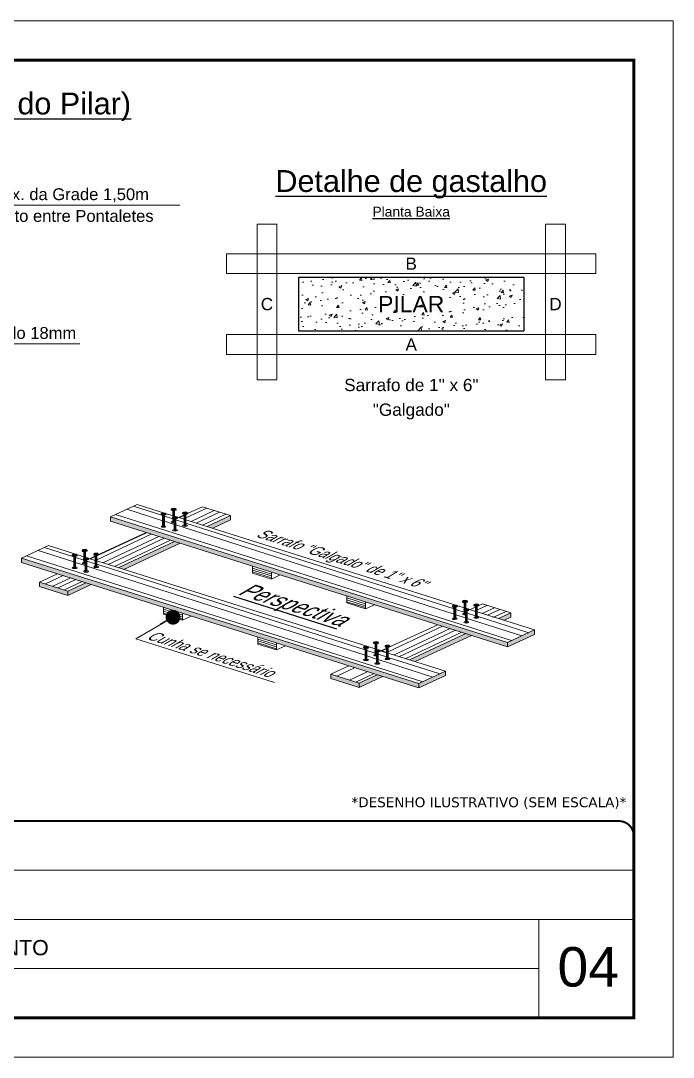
# Model space of a CAD drawing. Extents: x 28748 to 35002, y 14885 to 43501.
# Drawn here: x 34341 to 35002, y 42451 to 43501 of the extents above; entities that cross this region are included whole.
import ezdxf
from ezdxf.enums import TextEntityAlignment as Align

# ---------------------------------------------------------------- set-up
doc = ezdxf.new("R2010")
doc.units = 0
doc.linetypes.add('CONTINUO', pattern=[0])
doc.linetypes.add('DASHED', pattern=[0.75, 0.5, -0.25])
for name, color, linetype, lineweight in [('CARIMBO', 255, 'Continuous', 9), ('Folhas', 255, 'Continuous', 9), ('Hachura', 251, 'Continuous', 9), ('Madeira', 126, 'Continuous', 18), ('SARRAFO DE PRESSAO', 251, 'DASHED', 9)]:
    doc.layers.add(name, color=color, linetype=linetype, lineweight=lineweight)
doc.layers.add('COTA', color=241, linetype='Continuous')
doc.layers.add('Demarcação 2', color=7, linetype='Continuous', lineweight=9, true_color=0xe0e0e0)
doc.styles.add('ARIAL', font='arial.ttf')
doc.styles.get("Standard").update_dxf_attribs({"font": 'arial.ttf'})
doc.styles.add('stylellllll', font='verdana.ttf', dxfattribs={"height": 2})
doc.dimstyles.new('3x', dxfattribs={"dimtxt": 10, "dimasz": 5, "dimexe": 7, "dimexo": 5, "dimgap": 4, "dimtad": 1, "dimdec": 4, "dimlfac": 0.3333333333333333, "dimdsep": 46, "dimtxsty": 'Standard', "dimblk": 'DOT', "dimcen": 0.09, "dimclrd": 1, "dimclre": 1, "dimclrt": 2, "dimadec": 0, "dimazin": 2, "dimtfac": 1, "dimtdec": 4, "dimtmove": 0, "dimatfit": 3, "dimldrblk": 'DOT', "dimfxl": 1, "dimtolj": 1, "dimtzin": 0, "dimlwd": 9, "dimlwe": 9, "dimarcsym": 0})

# ---------------------------------------------------------------- blocks, each defined once
blk = doc.blocks.new('_Dot')
at = {"color": 0, "linetype": 'ByBlock', "lineweight": -2}
blk.add_line((-0.5, 0), (-1, 0), dxfattribs=at)
at = {"color": 0, "linetype": 'ByBlock', "const_width": 0.5}
blk.add_lwpolyline([(-0.25, 0, 1), (0.25, 0, 1)], format="xyb", close=True, dxfattribs=at)
blk = doc.blocks.new('9999999999')
at = {"color": 30, "linetype": 'CONTINUO'}
for p, q in [((98564.56196592061, 34379.63774966353), (99583.97835781069, 34379.63774966353)), ((98564.56196592061, 34329.8268713108), (99487.97835781069, 34329.8268713108)), ((99583.97835781069, 34329.8268713108), (99487.97835781069, 34329.8268713108)), ((99487.97835781069, 34329.8268713108), (99487.97835781069, 34230.20511460536)), ((98564.56196592063, 34280.01599295808), (99487.97835781069, 34280.01599295808))]:
    blk.add_line(p, q, dxfattribs=at)
at = {"color": 30, "linetype": 'CONTINUO', "const_width": 2}
blk.add_lwpolyline([(99583.97835781069, 34230.20511460536), (99583.97835781069, 34414.44862801625, 0.4142135623730951), (99568.97835781069, 34429.44862801625), (98228.97835781069, 34429.44862801625, 0.4142135623730951), (98213.97835781069, 34414.44862801625), (98213.97835781069, 34245.20511460536, 0.4142135623730951), (98228.97835781069, 34230.20511460536), (99583.97835781069, 34230.20511460536)], format="xyb", dxfattribs=at)
at = {"layer": 'Folhas'}
blk.add_lwpolyline([(98138.97835781069, 34190.20511460536), (99623.97835781069, 34190.20511460536), (99623.97835781069, 35240.20511460536), (98138.97835781069, 35240.20511460536)], close=True, dxfattribs=at)
at = {"layer": 'Folhas', "color": 30, "const_width": 3}
blk.add_lwpolyline([(98213.97835781069, 34230.20511460536), (99583.97835781069, 34230.20511460536), (99583.97835781069, 35200.20511460536), (98213.97835781069, 35200.20511460536)], close=True, dxfattribs=at)
at = {"color": 7, "linetype": 'Continuous', "ltscale": 5, "style": 'ARIAL'}
blk.add_text('7° PAVIMENTO', height=15.48288, dxfattribs=at).set_placement((98837.6812528586, 34293.50777397008))

msp = doc.modelspace()

# ---------------------------------------------------------------- hatches: boundary and pattern name
at = {"layer": 'Demarcação 2'}
h = msp.add_hatch(color=256, dxfattribs=at)
h.paths.add_polyline_path([(34360.3039560123, 42932.08933463516), (34360.3039560123, 42927.68933463516), (34388.90783159406, 42918.643987671), (34388.90783159406, 42923.04398767101)])
h.paths.add_polyline_path([(34412.69820205442, 42929.66787431113), (34407.05431118543, 42931.45263075061), (34388.90783159406, 42923.04398767101), (34388.90783159406, 42918.64398767101)])
h.paths.add_polyline_path([(34502.70474082761, 42971.37474398595), (34497.06084995857, 42973.15950042543), (34439.91792144149, 42946.68083893054), (34445.56181231048, 42944.89608249108)])
h.paths.add_polyline_path([(34553.71483067505, 42999.4115952455), (34529.92446021468, 42988.38770860536), (34535.56835108367, 42986.60295216591), (34553.71483067499, 42995.01159524552)])
h = msp.add_hatch(color=256, dxfattribs=at)
h.paths.add_polyline_path([(34432.07163014525, 42998.11091278424), (34432.07163014525, 42993.71091278425), (34834.17888515943, 42866.55333135758), (34834.17888515943, 42870.95333135757)])
h.paths.add_polyline_path([(34861.3986045465, 42879.16629597698), (34861.3986045465, 42883.56629597696), (34834.17888515943, 42870.95333135756), (34834.17888515943, 42866.55333135755)])
h = msp.add_hatch(color=256, dxfattribs=at)
h.paths.add_polyline_path([(34342.06509137206, 42956.40404310943), (34342.06509137206, 42952.00404310943), (34744.1723463863, 42824.8464616827), (34744.1723463863, 42829.24646168271)])
h.paths.add_polyline_path([(34771.39206577331, 42837.45942630212), (34771.39206577331, 42841.85942630212), (34744.1723463863, 42829.24646168271), (34744.1723463863, 42824.8464616827)])
h = msp.add_hatch(color=256, dxfattribs=at)
h.paths.add_polyline_path([(34797.62715195958, 42878.11201360638), (34791.98326109053, 42879.89677004584), (34734.84033257345, 42853.41810855093), (34740.48422344244, 42851.63335211148)])
h.paths.add_polyline_path([(34837.34946006897, 42900.91837774486), (34824.84687134658, 42895.12497822577), (34830.49076221563, 42893.34022178633), (34837.34946006897, 42896.51837774486)])
h.paths.add_polyline_path([(34707.62061318639, 42836.40514393153), (34701.9767223174, 42838.18990037099), (34683.83024272602, 42829.78125729139), (34683.83024272602, 42825.3812572914)])
h.paths.add_polyline_path([(34655.22636714421, 42838.82660425554), (34655.22636714421, 42834.42660425555), (34683.83024272602, 42825.38125729138), (34683.83024272602, 42829.78125729136)])
at = {"layer": 'Hachura'}
h = msp.add_hatch(dxfattribs=at)
h.set_pattern_fill('AR-CONC', color=256, scale=4, style=0)
h.set_pattern_definition([(49.99999999999999, (34906.76192827069, 47540.36732767519), (28.69040730403014, -2.510085399303804), [3, -33]), (355, (34906.76192827069, 47540.36732767519), (-5.55005334452, 30.08768534800047), [2.4, -26.4]), (100.4514, (34909.1527954707, 47540.15815407519), (23.14037526856086, 27.57758168243814), [2.549607599999985, -28.04568447999988]), (46.18420000000002, (34906.76192827069, 47548.36732767519), (42.68964194502578, -6.620760573160723), [4.499999999999989, -49.49999999999991]), (96.63559999999998, (34910.31939807069, 47547.81559539519), (37.38650822194813, 38.96471483601767), [3.824411519999992, -42.06851999999988]), (351.1842, (34906.76192827069, 47548.36732767519), (37.38647780534509, 38.96474403701298), [3.6, -39.6]), (21, (34910.76192827069, 47546.36732767519), (23.87628208473847, -16.10475562661355), [3, -33]), (326.0000000000001, (34910.76192827069, 47546.36732767519), (9.732613276863269, 29.00600180187412), [2.4, -26.4]), (71.4514, (34912.75161759069, 47545.02526343519), (33.6089051432596, 12.9012198683981), [2.5496076, -28.04568448]), (37.50000000000001, (34906.76192827069, 47540.36732767519), (0.4863942126916267, 13.31575415325246), [0, -26.08, 0, -26.8, 0, -26.5]), (7.499999999999999, (34906.76192827069, 47540.36732767519), (10.52278149768594, 15.77646847529441), [0, -15.28, 0, -25.48, 0, -10.1]), (327.5, (34897.8419282707, 47540.36732767519), (21.35289744689636, -0.902194869375192), [0, -10, 0, -31.2, 0, -41.4]), (317.5, (34893.8419282707, 47540.36732767519), (23.32744677369545, 4.004199293292706), [0, -13, 0, -20.72, 0, -29.4])])
h.paths.add_polyline_path([(34622.51024949044, 43240.67258676669), (34622.51024949044, 43186.7589867667), (34850.60624949046, 43186.7589867667), (34850.60624949046, 43240.67258676669)])
h.paths.add_polyline_path([(34698.92226804432, 43201.2741867667), (34774.19423093658, 43201.2741867667), (34774.19423093658, 43226.1573867667), (34698.92226804432, 43226.1573867667)], flags=24)
h = msp.add_hatch(dxfattribs=at)
h.set_pattern_fill('ANSI31', color=256, scale=15, angle=117.5, style=0)
h.set_pattern_definition([(162.5, (27930.71824853552, 49895.54402433427), (-0.5638233740705125, -1.788219282652925), [])])
h.paths.add_polyline_path([(34594.98675687663, 42942.19258468983), (34575.91750648877, 42948.22281599927), (34575.91750648877, 42941.22281599927), (34594.98675687663, 42935.19258468983)])
h = msp.add_hatch(dxfattribs=at)
h.set_pattern_fill('ANSI31', color=256, scale=15, angle=117.5, style=0)
h.set_pattern_definition([(162.5, (28026.06450047479, 49865.39286778708), (-0.5638233740705125, -1.788219282652925), [])])
h.paths.add_polyline_path([(34690.33300881588, 42912.04142814263), (34671.26375842805, 42918.07165945207), (34671.26375842805, 42911.07165945207), (34690.33300881588, 42905.04142814263)])
h = msp.add_hatch(dxfattribs=at)
h.set_pattern_fill('ANSI31', color=256, scale=15, angle=117.5, style=0)
h.set_pattern_definition([(162.5, (27840.71170976236, 49853.83715465939), (-0.5638233740705125, -1.788219282652925), [])])
h.paths.add_polyline_path([(34504.98021810345, 42893.48571501495), (34504.98021810345, 42900.48571501495), (34485.91096771561, 42906.5159463244), (34485.91096771561, 42899.51594632439)])
h = msp.add_hatch(dxfattribs=at)
h.set_pattern_fill('ANSI31', color=256, scale=15, angle=117.5, style=0)
h.set_pattern_definition([(162.5, (27936.05796170163, 49823.6859981122), (-0.5638233740705125, -1.788219282652925), [])])
h.paths.add_polyline_path([(34600.32647004272, 42870.33455846776), (34581.25721965486, 42876.3647897772), (34581.25721965486, 42869.3647897772), (34600.32647004272, 42863.33455846775)])

# ---------------------------------------------------------------- linework, layer by layer
for p, q in [((34483.35609134549, 43001.14242000238), (34483.35609134549, 43000.56985108535)), ((34483.38853289722, 43001.14242000238), (34485.97388944949, 43000.44967580206)), ((34483.47327884549, 43000.45266358535), (34484.96337988251, 42999.91031116184)), ((34483.59666514717, 43001.42244205325), (34486.94812712178, 43000.52442052369)), ((34484.11906948721, 43001.63693185995), (34487.67385618127, 43000.68442963603)), ((34484.96337988251, 42999.91031116184), (34484.96337988251, 42987.4765824554)), ((34485.00542208279, 43001.79512362587), (34488.18078438984, 43000.94428786002)), ((34485.20947363251, 42987.44870364777), (34485.20947363251, 42999.36100004835)), ((34488.16548611363, 43000.45266358535), (34486.67538507661, 42999.91031116184)), ((34486.67538507661, 42987.47232354215), (34486.67538507661, 42999.91031116184)), ((34488.28267361363, 43000.56985108535), (34488.28267361363, 43001.14242000238)), ((34493.56786661159, 43005.87431155134), (34493.56786661159, 43005.30174263431)), ((34493.60030816332, 43005.87431155134), (34496.18566471559, 43005.18156735102)), ((34493.68505411159, 43005.18455513431), (34495.17515514861, 43004.6422027108)), ((34493.80844041327, 43006.15433360221), (34497.15990238788, 43005.25631207265)), ((34494.33084475331, 43006.36882340891), (34497.88563144737, 43005.41632118499)), ((34495.17515514861, 43004.6422027108), (34495.17515514861, 42997.75503984278)), ((34495.18133323564, 42997.75904539132), (34498.53279521025, 42996.86102386175)), ((34495.21719734889, 43006.52701517483), (34498.39255965594, 43005.67617940898)), ((34495.42124889861, 42997.87921911522), (34495.42124889861, 43004.09289159731)), ((34495.70373757568, 42997.97353519803), (34499.25852426974, 42997.02103297407)), ((34496.59009017126, 42998.13172696393), (34499.76545247831, 42997.28089119808)), ((34498.37726137973, 43005.18455513431), (34496.88716034271, 43004.6422027108)), ((34496.88716034271, 42998.15621049374), (34496.88716034271, 43004.6422027108)), ((34498.49444887973, 43005.30174263431), (34498.49444887973, 43005.87431155134)), ((34501.32058463286, 42997.43305556951), (34506.75982323708, 42999.95346818274)), ((34505.15253470006, 43002.21091488942), (34505.15253470006, 43001.63834597238)), ((34505.1849762518, 43002.21091488942), (34507.77033280407, 43001.51817068908)), ((34505.26972220006, 43001.52115847238), (34506.75982323708, 43000.97880604884)), ((34505.39310850174, 43002.49093694028), (34508.74457047635, 43001.59291541071)), ((34505.91551284178, 43002.70542674699), (34509.47029953584, 43001.75292452303)), ((34506.75982323708, 43000.97880604884), (34506.75982323708, 42988.54507734243)), ((34506.80186543736, 43002.86361851289), (34509.97722774441, 43002.01278274704)), ((34507.00591698708, 42988.51719853478), (34507.00591698708, 43000.42949493536)), ((34508.47182843118, 43000.7467702971), (34510.39382442855, 43001.63737710936)), ((34509.96192946821, 43001.52115847238), (34508.47182843118, 43000.97880604884)), ((34508.47182843118, 42988.54081842915), (34508.47182843118, 43000.97880604884)), ((34510.07911696821, 43001.63834597238), (34510.07911696821, 43002.21091488942)), ((34494.94075943396, 42997.47902334046), (34494.94075943396, 42996.90645442342)), ((34494.9732009857, 42997.47902334046), (34497.55855753797, 42996.78627914012)), ((34495.05794693396, 42996.78926692342), (34496.54804797098, 42996.24691449988)), ((34495.17515514861, 42996.74660662207), (34495.17515514861, 42992.20847400436)), ((34495.42124889861, 42992.18059519673), (34495.42124889861, 42996.65703582223)), ((34496.54804797098, 42996.24691449988), (34496.54804797098, 42983.81318579347)), ((34496.79414172098, 42983.78530698582), (34496.79414172098, 42995.6976033864)), ((34499.75015420211, 42996.78926692342), (34498.26005316508, 42996.24691449988)), ((34498.26005316508, 42983.80892688019), (34498.26005316508, 42996.24691449988)), ((34499.86734170211, 42996.90645442342), (34499.86734170211, 42997.47902334046)), ((34418.46528965799, 42959.03990062225), (34468.45697437681, 42982.20484738958)), ((34393.3495525723, 42959.43555032757), (34393.3495525723, 42958.86298141053)), ((34393.38199412404, 42959.43555032757), (34395.96735067631, 42958.74280612724)), ((34393.4667400723, 42958.74579391053), (34394.95684110932, 42958.20344148702)), ((34393.59012637398, 42959.71557237843), (34396.94158834859, 42958.81755084886)), ((34394.11253071402, 42959.93006218514), (34397.66731740808, 42958.97755996121)), ((34394.95684110932, 42958.20344148702), (34394.95684110932, 42945.76971278058)), ((34394.9988833096, 42960.08825395106), (34398.17424561665, 42959.2374181852)), ((34395.20293485932, 42945.74183397296), (34395.20293485932, 42957.65413037352)), ((34398.15894734045, 42958.74579391053), (34396.66884630342, 42958.20344148702)), ((34396.66884630342, 42945.76545386733), (34396.66884630342, 42958.20344148702)), ((34398.27613484045, 42958.86298141053), (34398.27613484045, 42959.43555032757)), ((34403.5613278384, 42964.16744187653), (34403.5613278384, 42963.59487295949)), ((34403.59376939014, 42964.16744187653), (34406.17912594241, 42963.4746976762)), ((34403.6785153384, 42963.47768545949), (34405.16861637542, 42962.93533303598)), ((34403.80190164008, 42964.44746392739), (34407.15336361469, 42963.54944239782)), ((34404.32430598012, 42964.6619537341), (34407.87909267418, 42963.70945151017)), ((34404.93422066077, 42955.77215366564), (34404.93422066077, 42955.1995847486)), ((34404.96666221251, 42955.77215366564), (34407.55201876478, 42955.07940946529)), ((34405.16861637542, 42962.93533303598), (34405.16861637542, 42956.04817016796)), ((34405.17479446245, 42956.0521757165), (34408.52625643712, 42955.15415418693)), ((34405.2106585757, 42964.82014550002), (34408.38602088275, 42963.96930973416)), ((34405.41471012542, 42956.17234944041), (34405.41471012542, 42962.38602192248)), ((34405.69719880249, 42956.26666552321), (34409.25198549661, 42955.31416329926)), ((34406.58355139807, 42956.4248572891), (34409.75891370513, 42955.57402152324)), ((34408.37072260655, 42963.47768545949), (34406.88062156952, 42962.93533303598)), ((34406.88062156952, 42956.44934081892), (34406.88062156952, 42962.93533303598)), ((34408.48791010655, 42963.59487295949), (34408.48791010655, 42964.16744187653)), ((34409.86080292892, 42955.1995847486), (34409.86080292892, 42955.77215366564)), ((34411.31404585968, 42955.72618589469), (34416.75328446389, 42958.2465985079)), ((34415.14599592687, 42960.5040452146), (34415.14599592687, 42959.93147629756)), ((34415.17843747861, 42960.5040452146), (34417.76379403088, 42959.81130101425)), ((34415.26318342687, 42959.81428879756), (34416.75328446389, 42959.27193637403)), ((34415.38656972855, 42960.78406726546), (34418.73803170322, 42959.88604573589)), ((34415.90897406859, 42960.99855707217), (34419.46376076271, 42960.04605484822)), ((34416.75328446389, 42959.27193637403), (34416.75328446389, 42946.8382076676)), ((34416.79532666417, 42961.15674883806), (34419.97068897123, 42960.3059130722)), ((34416.99937821389, 42946.81032885996), (34416.99937821389, 42958.72262526054)), ((34419.95539069502, 42959.81428879756), (34418.46528965799, 42959.27193637403)), ((34418.46528965799, 42946.83394875433), (34418.46528965799, 42959.27193637403)), ((34420.07257819502, 42959.93147629756), (34420.07257819502, 42960.5040452146)), ((34405.05140816077, 42955.0823972486), (34406.54150919779, 42954.54004482507)), ((34405.16861637542, 42955.03973694726), (34405.16861637542, 42950.50160432954)), ((34405.41471012542, 42950.47372552192), (34405.41471012542, 42954.95016614741)), ((34406.54150919779, 42954.54004482507), (34406.54150919779, 42942.10631611864)), ((34406.78760294779, 42942.078437311), (34406.78760294779, 42953.99073371158)), ((34409.74361542892, 42955.0823972486), (34408.25351439189, 42954.54004482507)), ((34408.25351439189, 42942.10205720537), (34408.25351439189, 42954.54004482507)), ((34778.27850247745, 42907.87968962279), (34778.27850247745, 42907.30712070576)), ((34778.31094402919, 42907.87968962279), (34780.89630058146, 42907.18694542247)), ((34778.39568997745, 42907.18993320576), (34779.88579101441, 42906.64758078225)), ((34778.51907627913, 42908.15971167366), (34781.87053825374, 42907.2616901441)), ((34779.04148061917, 42908.37420148038), (34782.59626731323, 42907.42169925644)), ((34779.88579101441, 42906.64758078225), (34779.88579101441, 42894.21385207581)), ((34779.92783321475, 42908.53239324629), (34783.10319552181, 42907.68155748043)), ((34780.13188476441, 42894.18597326818), (34780.13188476441, 42906.09826966876)), ((34783.0878972456, 42907.18993320576), (34781.59779620857, 42906.64758078225)), ((34781.59779620857, 42894.20959316256), (34781.59779620857, 42906.64758078225)), ((34783.2050847456, 42907.30712070576), (34783.2050847456, 42907.87968962279)), ((34788.49027774355, 42912.61158117175), (34788.49027774355, 42912.03901225472)), ((34788.52271929529, 42912.61158117175), (34791.10807584756, 42911.91883697143)), ((34788.60746524355, 42911.92182475472), (34790.09756628051, 42911.37947233121)), ((34788.73085154523, 42912.89160322262), (34792.08231351984, 42911.99358169306)), ((34789.25325588527, 42913.10609302934), (34792.80804257933, 42912.1535908054)), ((34789.86317056592, 42904.21629296087), (34789.86317056592, 42903.64372404383)), ((34789.89561211766, 42904.21629296087), (34792.48096866993, 42903.52354876053)), ((34789.98035806592, 42903.52653654383), (34791.47045910294, 42902.98418412029)), ((34790.09756628051, 42911.37947233121), (34790.09756628051, 42904.49230946319)), ((34790.09756628051, 42903.48387624248), (34790.09756628051, 42898.94574362477)), ((34790.1037443676, 42904.49631501173), (34793.45520634222, 42903.59829348216)), ((34790.13960848085, 42913.26428479524), (34793.31497078791, 42912.41344902939)), ((34790.34366003051, 42904.61648873565), (34790.34366003051, 42910.83016121772)), ((34790.34366003051, 42898.91786481714), (34790.34366003051, 42903.39430544264)), ((34790.62614870764, 42904.71080481844), (34794.1809354017, 42903.75830259448)), ((34791.51250130322, 42904.86899658434), (34794.68786361028, 42904.01816081849)), ((34793.2996725117, 42911.92182475472), (34791.80957147467, 42911.37947233121)), ((34791.80957147467, 42904.89348011415), (34791.80957147467, 42911.37947233121)), ((34794.67256533407, 42903.52653654383), (34793.18246429705, 42902.98418412029)), ((34793.4168600117, 42912.03901225472), (34793.4168600117, 42912.61158117175)), ((34794.78975283407, 42903.64372404383), (34794.78975283407, 42904.21629296087)), ((34800.07494583202, 42908.94818450983), (34800.07494583202, 42908.37561559279)), ((34800.10738738376, 42908.94818450983), (34802.69274393603, 42908.25544030949)), ((34800.19213333202, 42908.25842809279), (34801.68223436904, 42907.71607566925)), ((34800.3155196337, 42909.22820656069), (34803.66698160832, 42908.33018503112)), ((34800.83792397374, 42909.4426963674), (34804.3927106678, 42908.49019414344)), ((34801.68223436904, 42907.71607566925), (34801.68223436904, 42895.28234696284)), ((34801.72427656932, 42909.6008881333), (34804.89963887638, 42908.75005236745)), ((34801.92832811904, 42895.25446815519), (34801.92832811904, 42907.16676455577)), ((34804.88434060017, 42908.25842809279), (34803.39423956315, 42907.71607566925)), ((34803.39423956315, 42895.27808804956), (34803.39423956315, 42907.71607566925)), ((34805.00152810017, 42908.37561559279), (34805.00152810017, 42908.94818450983)), ((34791.47045910294, 42902.98418412029), (34791.47045910294, 42890.55045541388)), ((34791.71655285294, 42890.52257660623), (34791.71655285294, 42902.43487300681)), ((34793.18246429705, 42890.5461965006), (34793.18246429705, 42902.98418412029)), ((34700.13306970766, 42871.5574151204), (34703.30843201472, 42870.70657935454)), ((34688.27196370426, 42866.17281994796), (34688.27196370426, 42865.60025103091)), ((34688.304405256, 42866.17281994796), (34690.88976180827, 42865.48007574763)), ((34688.38915120426, 42865.48306353091), (34689.87925224128, 42864.9407111074)), ((34688.51253750594, 42866.45284199881), (34691.86399948056, 42865.55482046927)), ((34689.03494184598, 42866.66733180553), (34692.58972854004, 42865.71482958159)), ((34689.87925224128, 42864.9407111074), (34689.87925224128, 42852.50698240096)), ((34689.92129444156, 42866.82552357144), (34693.09665674862, 42865.97468780558)), ((34690.12534599128, 42852.47910359334), (34690.12534599128, 42864.39139999392)), ((34693.08135847241, 42865.48306353091), (34691.59125743539, 42864.9407111074)), ((34691.59125743539, 42852.50272348771), (34691.59125743539, 42864.9407111074)), ((34693.19854597241, 42865.60025103091), (34693.19854597241, 42866.17281994796)), ((34698.48373897036, 42870.90471149692), (34698.48373897036, 42870.33214257987)), ((34698.5161805221, 42870.90471149692), (34701.10153707437, 42870.21196729659)), ((34698.60092647036, 42870.21495507987), (34700.09102750738, 42869.67260265636)), ((34698.72431277204, 42871.18473354777), (34702.07577474666, 42870.28671201823)), ((34699.24671711208, 42871.39922335449), (34702.80150380614, 42870.44672113055)), ((34699.85663179273, 42862.50942328602), (34699.85663179273, 42861.93685436899)), ((34699.88907334447, 42862.50942328602), (34702.47442989674, 42861.8166790857)), ((34699.97381929273, 42861.81966686899), (34701.46392032976, 42861.27731444545)), ((34700.09102750738, 42869.67260265636), (34700.09102750738, 42862.78543978834)), ((34700.09102750738, 42861.77700656764), (34700.09102750738, 42857.23887394992)), ((34700.09720559441, 42862.78944533689), (34703.44866756903, 42861.89142380731)), ((34700.33712125738, 42862.9096190608), (34700.33712125738, 42869.12329154288)), ((34700.33712125738, 42857.2109951423), (34700.33712125738, 42861.6874357678)), ((34700.61960993445, 42863.00393514359), (34704.17439662851, 42862.05143291964)), ((34701.46392032976, 42861.27731444545), (34701.46392032976, 42848.84358573904)), ((34701.50596253003, 42863.1621269095), (34704.68132483709, 42862.31129114365)), ((34703.29313373851, 42870.21495507987), (34701.80303270149, 42869.67260265636)), ((34701.80303270149, 42863.1866104393), (34701.80303270149, 42869.67260265636)), ((34701.80303270149, 42863.86542850402), (34711.67569559586, 42860.7434158563)), ((34704.66602656088, 42861.81966686899), (34703.17592552386, 42861.27731444545)), ((34703.17592552386, 42848.83932682576), (34703.17592552386, 42861.27731444545)), ((34703.41032123851, 42870.33214257987), (34703.41032123851, 42870.90471149692)), ((34704.78321406088, 42861.93685436899), (34704.78321406088, 42862.50942328602)), ((34706.23645699164, 42862.46345551508), (34711.67569559586, 42864.98386812831)), ((34706.23645699164, 42862.46345551509), (34711.67569559586, 42864.98386812831)), ((34710.06840705883, 42867.24131483498), (34710.06840705883, 42866.66874591794)), ((34710.10084861057, 42867.24131483498), (34712.68620516284, 42866.54857063466)), ((34710.18559455883, 42866.55155841794), (34711.67569559586, 42866.00920599441)), ((34710.30898086051, 42867.52133688585), (34713.66044283513, 42866.62331535627)), ((34710.83138520055, 42867.73582669255), (34714.38617189461, 42866.7833244686)), ((34711.67569559586, 42866.00920599441), (34711.67569559586, 42853.575477288)), ((34711.71773779613, 42867.89401845846), (34714.89310010319, 42867.04318269261)), ((34711.92178934586, 42853.54759848034), (34711.92178934586, 42865.45989488092)), ((34714.87780182698, 42866.55155841794), (34713.38770078996, 42866.00920599441)), ((34713.38770078996, 42853.57121837472), (34713.38770078996, 42866.00920599441)), ((34714.99498932698, 42866.66874591794), (34714.99498932698, 42867.24131483498)), ((34701.71001407976, 42848.81570693138), (34701.71001407976, 42860.72800333196))]:
    msp.add_line(p, q)
at = {"const_width": 0.1171875}
for points in [[(34496.68013461988, 43000.05318005861, -0.1838797575919142), (34495.43750640715, 43000.05318005861, -0.1838797575919142)], [(34496.68013461988, 42999.11568005861, -0.1838797575919142), (34495.43750640715, 42999.11568005861, -0.1838797575919142)], [(34496.10770106409, 42998.06461710108, -0.09823589204761603), (34495.43750640715, 42998.17818005861)], [(34496.68013461988, 42998.17818005861, -0.02573321317249766), (34496.5091601304, 42998.12298932399, -0.02573321317249766)], [(34486.46835935378, 42995.32128850965, -0.1838797575919142), (34485.22573114105, 42995.32128850965, -0.1838797575919142)], [(34486.46835935378, 42994.38378850965, -0.1838797575919142), (34485.22573114105, 42994.38378850965, -0.1838797575919142)], [(34486.46835935378, 42993.44628850965, -0.1838797575919142), (34485.22573114105, 42993.44628850965, -0.1838797575919142)], [(34486.46835935378, 42992.50878850965, -0.1838797575919142), (34485.22573114105, 42992.50878850965, -0.1838797575919142)], [(34486.46835935378, 42991.57128850965, -0.1838797575919142), (34485.22573114105, 42991.57128850965, -0.1838797575919142)], [(34486.46835935378, 42990.63378850965, -0.1838797575919142), (34485.22573114105, 42990.63378850965, -0.1838797575919142)], [(34486.46835935378, 42989.69628850965, -0.1838797575919142), (34485.22573114105, 42989.69628850965, -0.1838797575919142)], [(34486.46835935378, 42988.75878850965, -0.1838797575919142), (34485.22573114105, 42988.75878850965, -0.1838797575919142)], [(34496.52968073403, 42996.25359962742, -0.1605237656788521), (34495.43750640715, 42996.30318005861)], [(34496.54804797098, 42995.32135011, -0.1633298120619627), (34495.43750640715, 42995.36568005861)], [(34496.54804797098, 42994.38385011, -0.1633298120619627), (34495.43750640715, 42994.42818005861)], [(34496.54804797098, 42993.44635011, -0.1633298120619627), (34495.43750640715, 42993.49068005861)], [(34498.05302744225, 42991.6578918477, -0.1838797575919142), (34496.81039922952, 42991.6578918477, -0.1838797575919142)], [(34498.05302744225, 42990.7203918477, -0.1838797575919142), (34496.81039922952, 42990.7203918477, -0.1838797575919142)], [(34498.05302744225, 42989.7828918477, -0.1838797575919142), (34496.81039922952, 42989.7828918477, -0.1838797575919142)], [(34498.05302744225, 42988.8453918477, -0.1838797575919142), (34496.81039922952, 42988.8453918477, -0.1838797575919142)], [(34498.05302744225, 42987.9078918477, -0.1838797575919142), (34496.81039922952, 42987.9078918477, -0.1838797575919142)], [(34498.05302744225, 42986.9703918477, -0.1838797575919142), (34496.81039922952, 42986.9703918477, -0.1838797575919142)], [(34508.26480270835, 42996.38978339665, -0.1838797575919142), (34507.02217449562, 42996.38978339665, -0.1838797575919142)], [(34508.26480270835, 42995.45228339665, -0.1838797575919142), (34507.02217449562, 42995.45228339665, -0.1838797575919142)], [(34508.26480270835, 42994.51478339665, -0.1838797575919142), (34507.02217449562, 42994.51478339665, -0.1838797575919142)], [(34508.26480270835, 42993.57728339665, -0.1838797575919142), (34507.02217449562, 42993.57728339665, -0.1838797575919142)], [(34508.26480270835, 42992.63978339665, -0.1838797575919142), (34507.02217449562, 42992.63978339665, -0.1838797575919142)], [(34508.26480270835, 42991.70228339665, -0.1838797575919142), (34507.02217449562, 42991.70228339665, -0.1838797575919142)], [(34508.26480270835, 42990.76478339665, -0.1838797575919142), (34507.02217449562, 42990.76478339665, -0.1838797575919142)], [(34508.26480270835, 42989.82728339665, -0.1838797575919142), (34507.02217449562, 42989.82728339665, -0.1838797575919142)], [(34498.05302744225, 42986.0328918477, -0.1838797575919142), (34496.81039922952, 42986.0328918477, -0.1838797575919142)], [(34498.05302744225, 42985.0953918477, -0.1838797575919142), (34496.81039922952, 42985.0953918477, -0.1838797575919142)], [(34406.67359584669, 42958.34631038379, -0.1838797575919142), (34405.43096763396, 42958.34631038379, -0.1838797575919142)], [(34406.67359584669, 42957.40881038379, -0.1838797575919142), (34405.43096763396, 42957.40881038379, -0.1838797575919142)], [(34406.1011622909, 42956.35774742626, -0.09823589204761603), (34405.43096763396, 42956.47131038379)], [(34406.67359584669, 42956.47131038379, -0.02573321317249766), (34406.50262135727, 42956.41611964916, -0.02573321317249766)], [(34396.46182058059, 42953.61441883483, -0.1838797575919142), (34395.21919236786, 42953.61441883483, -0.1838797575919142)], [(34396.46182058059, 42952.67691883483, -0.1838797575919142), (34395.21919236786, 42952.67691883483, -0.1838797575919142)], [(34396.46182058059, 42951.73941883483, -0.1838797575919142), (34395.21919236786, 42951.73941883483, -0.1838797575919142)], [(34396.46182058059, 42950.80191883483, -0.1838797575919142), (34395.21919236786, 42950.80191883483, -0.1838797575919142)], [(34396.46182058059, 42949.86441883483, -0.1838797575919142), (34395.21919236786, 42949.86441883483, -0.1838797575919142)], [(34396.46182058059, 42948.92691883483, -0.1838797575919142), (34395.21919236786, 42948.92691883483, -0.1838797575919142)], [(34396.46182058059, 42947.98941883483, -0.1838797575919142), (34395.21919236786, 42947.98941883483, -0.1838797575919142)], [(34396.46182058059, 42947.05191883483, -0.1838797575919142), (34395.21919236786, 42947.05191883483, -0.1838797575919142)], [(34406.5231419609, 42954.5467299526, -0.1605237656788521), (34405.43096763396, 42954.59631038379)], [(34406.54150919779, 42953.61448043519, -0.1633298120619627), (34405.43096763396, 42953.65881038379)], [(34406.54150919779, 42952.67698043519, -0.1633298120619627), (34405.43096763396, 42952.72131038379)], [(34406.54150919779, 42951.73948043519, -0.1633298120619627), (34405.43096763396, 42951.78381038379)], [(34408.04648866906, 42949.95102217288, -0.1838797575919142), (34406.80386045633, 42949.95102217288, -0.1838797575919142)], [(34408.04648866906, 42949.01352217288, -0.1838797575919142), (34406.80386045633, 42949.01352217288, -0.1838797575919142)], [(34408.04648866906, 42948.07602217288, -0.1838797575919142), (34406.80386045633, 42948.07602217288, -0.1838797575919142)], [(34408.04648866906, 42947.13852217288, -0.1838797575919142), (34406.80386045633, 42947.13852217288, -0.1838797575919142)], [(34408.04648866906, 42946.20102217288, -0.1838797575919142), (34406.80386045633, 42946.20102217288, -0.1838797575919142)], [(34408.04648866906, 42945.26352217288, -0.1838797575919142), (34406.80386045633, 42945.26352217288, -0.1838797575919142)], [(34418.25826393516, 42954.68291372184, -0.1838797575919142), (34417.01563572243, 42954.68291372184, -0.1838797575919142)], [(34418.25826393516, 42953.74541372184, -0.1838797575919142), (34417.01563572243, 42953.74541372184, -0.1838797575919142)], [(34418.25826393516, 42952.80791372184, -0.1838797575919142), (34417.01563572243, 42952.80791372184, -0.1838797575919142)], [(34418.25826393516, 42951.87041372184, -0.1838797575919142), (34417.01563572243, 42951.87041372184, -0.1838797575919142)], [(34418.25826393516, 42950.93291372184, -0.1838797575919142), (34417.01563572243, 42950.93291372184, -0.1838797575919142)], [(34418.25826393516, 42949.99541372184, -0.1838797575919142), (34417.01563572243, 42949.99541372184, -0.1838797575919142)], [(34418.25826393516, 42949.05791372184, -0.1838797575919142), (34417.01563572243, 42949.05791372184, -0.1838797575919142)], [(34418.25826393516, 42948.12041372184, -0.1838797575919142), (34417.01563572243, 42948.12041372184, -0.1838797575919142)], [(34408.04648866906, 42944.32602217288, -0.1838797575919142), (34406.80386045633, 42944.32602217288, -0.1838797575919142)], [(34408.04648866906, 42943.38852217288, -0.1838797575919142), (34406.80386045633, 42943.38852217288, -0.1838797575919142)], [(34791.60254575178, 42906.79044967902, -0.1838797575919142), (34790.35991753906, 42906.79044967902, -0.1838797575919142)], [(34791.60254575178, 42905.85294967902, -0.1838797575919142), (34790.35991753906, 42905.85294967902, -0.1838797575919142)], [(34791.03011219599, 42904.80188672149, -0.09823589204761603), (34790.35991753906, 42904.91544967902)], [(34791.452091866, 42902.99086924783, -0.1605237656788521), (34790.35991753906, 42903.04044967902)], [(34791.60254575178, 42904.91544967902, -0.02573321317249766), (34791.43157126236, 42904.8602589444, -0.02573321317249766)], [(34803.18721384031, 42903.12705301707, -0.1838797575919142), (34801.94458562759, 42903.12705301707, -0.1838797575919142)], [(34781.39077048568, 42902.05855813006, -0.1838797575919142), (34780.14814227296, 42902.05855813006, -0.1838797575919142)], [(34781.39077048568, 42901.12105813006, -0.1838797575919142), (34780.14814227296, 42901.12105813006, -0.1838797575919142)], [(34781.39077048568, 42900.18355813006, -0.1838797575919142), (34780.14814227296, 42900.18355813006, -0.1838797575919142)], [(34781.39077048568, 42899.24605813006, -0.1838797575919142), (34780.14814227296, 42899.24605813006, -0.1838797575919142)], [(34781.39077048568, 42898.30855813006, -0.1838797575919142), (34780.14814227296, 42898.30855813006, -0.1838797575919142)], [(34781.39077048568, 42897.37105813006, -0.1838797575919142), (34780.14814227296, 42897.37105813006, -0.1838797575919142)], [(34781.39077048568, 42896.43355813006, -0.1838797575919142), (34780.14814227296, 42896.43355813006, -0.1838797575919142)], [(34781.39077048568, 42895.49605813006, -0.1838797575919142), (34780.14814227296, 42895.49605813006, -0.1838797575919142)], [(34791.47045910294, 42902.05861973041, -0.1633298120619627), (34790.35991753906, 42902.10294967902)], [(34791.47045910294, 42901.12111973041, -0.1633298120619627), (34790.35991753906, 42901.16544967902)], [(34791.47045910294, 42900.18361973041, -0.1633298120619627), (34790.35991753906, 42900.22794967902)], [(34792.97543857421, 42898.39516146811, -0.1838797575919142), (34791.73281036149, 42898.39516146811, -0.1838797575919142)], [(34792.97543857421, 42897.45766146811, -0.1838797575919142), (34791.73281036149, 42897.45766146811, -0.1838797575919142)], [(34792.97543857421, 42896.52016146811, -0.1838797575919142), (34791.73281036149, 42896.52016146811, -0.1838797575919142)], [(34792.97543857421, 42895.58266146811, -0.1838797575919142), (34791.73281036149, 42895.58266146811, -0.1838797575919142)], [(34792.97543857421, 42894.64516146811, -0.1838797575919142), (34791.73281036149, 42894.64516146811, -0.1838797575919142)], [(34792.97543857421, 42893.70766146811, -0.1838797575919142), (34791.73281036149, 42893.70766146811, -0.1838797575919142)], [(34792.97543857421, 42892.77016146811, -0.1838797575919142), (34791.73281036149, 42892.77016146811, -0.1838797575919142)], [(34803.18721384031, 42902.18955301707, -0.1838797575919142), (34801.94458562759, 42902.18955301707, -0.1838797575919142)], [(34803.18721384031, 42901.25205301707, -0.1838797575919142), (34801.94458562759, 42901.25205301707, -0.1838797575919142)], [(34803.18721384031, 42900.31455301707, -0.1838797575919142), (34801.94458562759, 42900.31455301707, -0.1838797575919142)], [(34803.18721384031, 42899.37705301707, -0.1838797575919142), (34801.94458562759, 42899.37705301707, -0.1838797575919142)], [(34803.18721384031, 42898.43955301707, -0.1838797575919142), (34801.94458562759, 42898.43955301707, -0.1838797575919142)], [(34803.18721384031, 42897.50205301707, -0.1838797575919142), (34801.94458562759, 42897.50205301707, -0.1838797575919142)], [(34803.18721384031, 42896.56455301707, -0.1838797575919142), (34801.94458562759, 42896.56455301707, -0.1838797575919142)], [(34792.97543857421, 42891.83266146811, -0.1838797575919142), (34791.73281036149, 42891.83266146811, -0.1838797575919142)], [(34701.59600697865, 42865.08358000418, -0.1838797575919142), (34700.35337876593, 42865.08358000418, -0.1838797575919142)], [(34701.59600697865, 42864.14608000418, -0.1838797575919142), (34700.35337876593, 42864.14608000418, -0.1838797575919142)], [(34701.02357342286, 42863.09501704665, -0.09823589204761603), (34700.35337876593, 42863.20858000418)], [(34701.44555309281, 42861.28399957298, -0.1605237656788521), (34700.35337876593, 42861.33358000418)], [(34701.59600697865, 42863.20858000418, -0.02573321317249766), (34701.42503248918, 42863.15338926955, -0.02573321317249766)], [(34713.18067506712, 42861.42018334222, -0.1838797575919142), (34711.9380468544, 42861.42018334222, -0.1838797575919142)], [(34691.38423171255, 42860.35168845522, -0.1838797575919142), (34690.14160349983, 42860.35168845522, -0.1838797575919142)], [(34691.38423171255, 42859.41418845522, -0.1838797575919142), (34690.14160349983, 42859.41418845522, -0.1838797575919142)], [(34691.38423171255, 42858.47668845522, -0.1838797575919142), (34690.14160349983, 42858.47668845522, -0.1838797575919142)], [(34691.38423171255, 42857.53918845522, -0.1838797575919142), (34690.14160349983, 42857.53918845522, -0.1838797575919142)], [(34691.38423171255, 42856.60168845522, -0.1838797575919142), (34690.14160349983, 42856.60168845522, -0.1838797575919142)], [(34691.38423171255, 42855.66418845522, -0.1838797575919142), (34690.14160349983, 42855.66418845522, -0.1838797575919142)], [(34691.38423171255, 42854.72668845522, -0.1838797575919142), (34690.14160349983, 42854.72668845522, -0.1838797575919142)], [(34691.38423171255, 42853.78918845522, -0.1838797575919142), (34690.14160349983, 42853.78918845522, -0.1838797575919142)], [(34701.46392032976, 42860.35175005557, -0.1633298120619627), (34700.35337876593, 42860.39608000418)], [(34701.46392032976, 42859.41425005557, -0.1633298120619627), (34700.35337876593, 42859.45858000418)], [(34701.46392032976, 42858.47675005557, -0.1633298120619627), (34700.35337876593, 42858.52108000418)], [(34702.96889980102, 42856.68829179326, -0.1838797575919142), (34701.7262715883, 42856.68829179326, -0.1838797575919142)], [(34702.96889980102, 42855.75079179326, -0.1838797575919142), (34701.7262715883, 42855.75079179326, -0.1838797575919142)], [(34702.96889980102, 42854.81329179326, -0.1838797575919142), (34701.7262715883, 42854.81329179326, -0.1838797575919142)], [(34702.96889980102, 42853.87579179326, -0.1838797575919142), (34701.7262715883, 42853.87579179326, -0.1838797575919142)], [(34702.96889980102, 42852.93829179326, -0.1838797575919142), (34701.7262715883, 42852.93829179326, -0.1838797575919142)], [(34702.96889980102, 42852.00079179326, -0.1838797575919142), (34701.7262715883, 42852.00079179326, -0.1838797575919142)], [(34702.96889980102, 42851.06329179326, -0.1838797575919142), (34701.7262715883, 42851.06329179326, -0.1838797575919142)], [(34713.18067506712, 42860.48268334222, -0.1838797575919142), (34711.9380468544, 42860.48268334222, -0.1838797575919142)], [(34713.18067506712, 42859.54518334222, -0.1838797575919142), (34711.9380468544, 42859.54518334222, -0.1838797575919142)], [(34713.18067506712, 42858.60768334222, -0.1838797575919142), (34711.9380468544, 42858.60768334222, -0.1838797575919142)], [(34713.18067506712, 42857.67018334222, -0.1838797575919142), (34711.9380468544, 42857.67018334222, -0.1838797575919142)], [(34713.18067506712, 42856.73268334222, -0.1838797575919142), (34711.9380468544, 42856.73268334222, -0.1838797575919142)], [(34713.18067506712, 42855.79518334222, -0.1838797575919142), (34711.9380468544, 42855.79518334222, -0.1838797575919142)], [(34713.18067506712, 42854.85768334222, -0.1838797575919142), (34711.9380468544, 42854.85768334222, -0.1838797575919142)], [(34702.96889980102, 42850.12579179326, -0.1838797575919142), (34701.7262715883, 42850.12579179326, -0.1838797575919142)]]:
    msp.add_lwpolyline(points, format="xyb", dxfattribs=at)
for centre, start, end in [((34483.47327884549, 43000.56985108535), 180, 270), ((34488.16548611363, 43000.56985108535), 270, 0), ((34493.68505411159, 43005.30174263431), 180, 270), ((34498.37726137973, 43005.30174263431), 270, 0), ((34505.26972220006, 43001.63834597238), 180, 270), ((34509.96192946821, 43001.63834597238), 270, 0), ((34495.05794693396, 42996.90645442342), 180, 270), ((34499.75015420211, 42996.90645442342), 270, 0), ((34393.4667400723, 42958.86298141053), 180, 270), ((34398.15894734045, 42958.86298141053), 270, 0), ((34403.6785153384, 42963.59487295949), 180, 270), ((34408.37072260655, 42963.59487295949), 270, 0), ((34415.26318342687, 42959.93147629756), 180, 270), ((34419.95539069502, 42959.93147629756), 270, 0), ((34405.05140816077, 42955.1995847486), 180, 270), ((34409.74361542892, 42955.1995847486), 270, 0), ((34778.39568997745, 42907.30712070576), 180, 270), ((34783.0878972456, 42907.30712070576), 270, 0), ((34788.60746524355, 42912.03901225472), 180, 270), ((34789.98035806592, 42903.64372404383), 180, 270), ((34793.2996725117, 42912.03901225472), 270, 0), ((34794.67256533407, 42903.64372404383), 270, 0), ((34800.19213333202, 42908.37561559279), 180, 270), ((34804.88434060017, 42908.37561559279), 270, 0), ((34688.38915120426, 42865.60025103091), 180, 270), ((34693.08135847241, 42865.60025103091), 270, 0), ((34698.60092647036, 42870.33214257987), 180, 270), ((34699.97381929273, 42861.93685436899), 180, 270), ((34703.29313373851, 42870.33214257987), 270, 0), ((34704.66602656088, 42861.93685436899), 270, 0), ((34710.18559455883, 42866.66874591794), 180, 270), ((34714.87780182698, 42866.66874591794), 270, 0)]:
    msp.add_arc(centre, 0.1171875, start, end)
at = {"extrusion": (0, 0, -1)}
for centre in [(34485.83560325543, 43001.14242000238), (34496.04737852153, 43005.87431155134), (34497.4202713439, 42997.47902334046), (34507.63204661, 43002.21091488942), (34395.82906448224, 42959.43555032757), (34406.04083974834, 42964.16744187653), (34407.41373257071, 42955.77215366564), (34417.62550783681, 42960.5040452146), (34780.75801438739, 42907.87968962279), (34790.96978965349, 42912.61158117175), (34792.34268247586, 42904.21629296087), (34802.55445774196, 42908.94818450983), (34700.9632508803, 42870.90471149692), (34690.7514756142, 42866.17281994796), (34702.33614370268, 42862.50942328602), (34712.54791896878, 42867.24131483498)]:
    msp.add_ellipse(centre, major_axis=(2.447070358204655, 0), ratio=0.2835443566743916, start_param=-1.570796326794897, end_param=4.71238898038469, dxfattribs=at)
at = {"layer": 'COTA'}
for p, q in [((34622.51024949044, 43240.67258676669), (34622.51024949044, 43186.7589867667)), ((34850.60624949046, 43240.67258676669), (34622.51024949044, 43240.67258676669)), ((34850.60624949046, 43240.67258676669), (34850.60624949046, 43186.7589867667)), ((34622.51024949044, 43186.7589867667), (34850.60624949046, 43186.7589867667))]:
    msp.add_line(p, q, dxfattribs=at)
at = {"layer": 'Hachura'}
for p, q in [((34580.51024949044, 43264.67258676669), (34580.51024949044, 43244.67258676669)), ((34600.51024949044, 43264.67258676669), (34600.51024949044, 43244.67258676669)), ((34872.60624949046, 43264.67258676669), (34872.60624949046, 43244.67258676669)), ((34892.60624949046, 43264.67258676669), (34892.60624949046, 43244.67258676669)), ((34580.51024949044, 43162.7589867667), (34580.51024949044, 43182.7589867667)), ((34600.51024949044, 43162.7589867667), (34600.51024949044, 43182.7589867667)), ((34872.60624949046, 43162.7589867667), (34872.60624949046, 43182.7589867667)), ((34892.60624949046, 43162.7589867667), (34892.60624949046, 43182.7589867667)), ((34455.34015739802, 43008.89298980759), (34484.96337988251, 42999.41186733882)), ((34437.15187690407, 43000.46497719308), (34838.24696133769, 42872.83838021408)), ((34448.7644484769, 43005.84596412778), (34484.96337988251, 42994.22814247359)), ((34486.67538507661, 42998.86392793348), (34495.17515514861, 42996.14351623448)), ((34508.47182843118, 42997.03359115576), (34529.66600929224, 43007.01650643539)), ((34513.64086809347, 42993.53703671434), (34537.20311959472, 43004.63306096145)), ((34518.98559162242, 42991.84688537074), (34542.54784312373, 43002.94290961783)), ((34525.4028758434, 42989.81756028222), (34548.96911700111, 43000.91232288819)), ((34486.67538507661, 42993.67868506577), (34496.54804797098, 42990.51011537862)), ((34498.26005316508, 42995.15617274363), (34506.75982323708, 42992.43576104462)), ((34498.26005316508, 42989.96065797078), (34779.88579101441, 42899.57463085568)), ((34506.10668350174, 42995.91955699659), (34506.75982323708, 42996.22719986735)), ((34508.47182843118, 42991.88782163928), (34779.88579101441, 42905.01985782029)), ((34418.46528965799, 42954.72487546088), (34473.45261097373, 42980.62508711559)), ((34424.38914063969, 42951.59147454988), (34480.98414219636, 42978.243405903)), ((34429.73386416864, 42949.90132320626), (34486.32886572537, 42976.55325455938)), ((34365.31623840774, 42967.17806655734), (34394.95684110932, 42957.69985249762)), ((34436.13794721675, 42947.87617269852), (34492.74253166968, 42974.52507367137)), ((34347.14533813094, 42958.75810751826), (34748.2404225645, 42831.13151053922)), ((34358.74934651196, 42964.13512647546), (34394.95684110932, 42952.51921143872)), ((34396.66884630342, 42957.15240237103), (34405.16861637542, 42954.43441984509)), ((34396.66884630342, 42951.96997413031), (34406.54150919779, 42948.80267369588)), ((34408.25351439189, 42953.44795799588), (34416.75328446389, 42950.72997546997)), ((34408.25351439189, 42948.25343638747), (34689.87925224128, 42857.90361573868)), ((34418.46528965799, 42950.18252534336), (34689.87925224128, 42863.39212968024)), ((34366.34994104592, 42930.17742475382), (34384.32018767809, 42938.64179763331)), ((34373.86817174219, 42927.79994954036), (34391.84065000631, 42936.2636167153)), ((34379.21289527114, 42926.10979819677), (34397.18537353526, 42934.57346537169)), ((34385.60842390306, 42924.08735283514), (34403.58394534042, 42932.55005767343)), ((34781.59779620857, 42904.47191841494), (34790.09756628051, 42901.75150671593)), ((34800.91947121231, 42902.69149261458), (34801.68223436904, 42903.05077047589)), ((34803.39423956315, 42903.85716176427), (34813.30063868617, 42908.52328893475)), ((34808.4550439617, 42900.30853335799), (34820.83774898871, 42906.13984346079)), ((34813.79976749071, 42898.61838201437), (34826.18247251766, 42904.44969211717)), ((34781.59779620857, 42899.02517344783), (34791.47045910294, 42895.85660376069)), ((34793.18246429705, 42900.76416322508), (34801.68223436904, 42898.04375152608)), ((34793.18246429705, 42895.30714635287), (34848.45401805901, 42877.56808530265)), ((34803.39423956315, 42897.49581212074), (34855.48209126364, 42880.82472573352)), ((34819.2029804776, 42896.1101520166), (34832.60374639503, 42902.41910538753)), ((34713.38770078996, 42861.46214508129), (34768.3750221057, 42887.36235673601)), ((34719.31155177159, 42858.32874417026), (34775.90655332833, 42884.98067552341)), ((34724.6562753006, 42856.63859282665), (34781.25127685734, 42883.29052417981)), ((34731.06035834871, 42854.61344231891), (34787.66494280164, 42881.26234329178)), ((34691.59125743539, 42862.83185221517), (34700.09102750738, 42860.11373684102)), ((34691.59125743539, 42857.33891353038), (34701.46392032976, 42854.16730039893)), ((34703.17592552386, 42859.127226776), (34711.67569559586, 42856.40911140183)), ((34703.17592552386, 42853.61731523152), (34758.44747928582, 42835.86121562779)), ((34713.38770078996, 42855.86163451724), (34765.58633951523, 42839.16919210676)), ((34661.27235217788, 42836.9146943742), (34679.24259881006, 42845.37906725371)), ((34674.1353064031, 42832.84706781714), (34692.10778466723, 42841.31073499208)), ((34680.53083503502, 42830.82462245553), (34698.50635647238, 42839.28732729381))]:
    msp.add_line(p, q, dxfattribs=at)
at = {"layer": 'Madeira', "ltscale": 5}
for p, q in [((34580.51024949044, 43294.6725867667), (34580.51024949044, 43264.67258676669)), ((34600.51024949044, 43294.6725867667), (34580.51024949044, 43294.6725867667)), ((34600.51024949044, 43294.6725867667), (34600.51024949044, 43264.67258676669)), ((34872.60624949046, 43294.6725867667), (34872.60624949046, 43264.67258676669)), ((34872.60624949046, 43294.6725867667), (34892.60624949046, 43294.6725867667)), ((34892.60624949046, 43294.6725867667), (34892.60624949046, 43264.67258676669)), ((34549.51024949047, 43244.67258676669), (34549.51024949044, 43264.67258676669)), ((34923.60624949046, 43264.67258676669), (34549.51024949044, 43264.67258676669)), ((34923.60624949046, 43244.67258676669), (34923.60624949046, 43264.67258676669)), ((34923.60624949046, 43244.67258676669), (34549.51024949047, 43244.67258676669)), ((34600.51024949044, 43244.67258676669), (34600.51024949044, 43182.7589867667)), ((34872.60624949046, 43244.67258676669), (34872.60624949046, 43182.7589867667)), ((34549.51024949047, 43182.7589867667), (34549.51024949044, 43162.7589867667)), ((34923.60624949046, 43182.7589867667), (34549.51024949047, 43182.7589867667)), ((34923.60624949046, 43182.7589867667), (34923.60624949046, 43162.7589867667)), ((34923.60624949046, 43162.7589867667), (34549.51024949044, 43162.7589867667)), ((34580.51024949044, 43162.7589867667), (34580.51024949044, 43136.8453867667)), ((34600.51024949044, 43162.7589867667), (34600.51024949044, 43136.8453867667)), ((34872.60624949046, 43162.7589867667), (34872.60624949046, 43136.8453867667)), ((34892.60624949046, 43162.7589867667), (34892.60624949046, 43136.8453867667)), ((34600.51024949044, 43136.8453867667), (34580.51024949044, 43136.8453867667)), ((34872.60624949046, 43136.8453867667), (34892.60624949046, 43136.8453867667)), ((34432.07163014525, 42998.11091278424), (34459.29134953226, 43010.72387740366)), ((34459.29134953226, 43010.72387740366), (34495.17515514861, 42999.37641257267)), ((34508.47182843118, 43000.7467702971), (34525.11095509323, 43008.45694220966)), ((34525.11095509323, 43008.45694220966), (34553.71483067505, 42999.4115952455)), ((34432.07163014525, 42998.11091278424), (34834.17888515943, 42870.95333135757)), ((34432.07163014525, 42993.71091278425), (34432.07163014525, 42998.11091278424)), ((34496.88716034271, 42998.83502855844), (34506.75982323708, 42995.71301591074)), ((34501.32058463286, 42997.43305556954), (34506.75982323708, 42999.95346818277)), ((34529.92446021468, 42988.38770860536), (34553.71483067505, 42999.4115952455)), ((34553.71483067505, 42999.4115952455), (34553.71483067499, 42995.01159524552)), ((34432.07163014525, 42993.71091278425), (34834.17888515943, 42866.55333135758)), ((34508.47182843118, 42995.1716318965), (34790.09756628051, 42906.11368219308)), ((34535.56835108367, 42986.60295216591), (34553.71483067499, 42995.01159524552)), ((34418.46528965799, 42959.03990062225), (34468.45697437681, 42982.20484738958)), ((34342.06509137206, 42956.40404310943), (34369.28481075913, 42969.01700772884)), ((34369.28481075913, 42969.01700772884), (34405.16861637542, 42957.66954289785)), ((34439.91792144149, 42946.68083893054), (34497.06084995857, 42973.15950042543)), ((34445.56181231048, 42944.89608249107), (34502.70474082761, 42971.37474398595)), ((34342.06509137206, 42956.40404310943), (34744.1723463863, 42829.24646168271)), ((34342.06509137206, 42952.00404310943), (34342.06509137206, 42956.40404310943)), ((34406.88062156952, 42957.12815888362), (34416.75328446389, 42954.00614623592)), ((34411.31404585973, 42955.72618589469), (34416.75328446389, 42958.2465985079)), ((34342.06509137206, 42952.00404310943), (34744.1723463863, 42824.8464616827)), ((34418.46528965799, 42953.46476222168), (34700.09102750738, 42864.40681251825)), ((34575.91750648877, 42948.22281599926), (34575.91750648877, 42941.22281599927)), ((34360.3039560123, 42932.08933463516), (34378.45043560362, 42940.49797771476)), ((34575.91750648877, 42941.22281599927), (34594.98675687663, 42935.19258468983)), ((34594.98675687663, 42935.19258468983), (34594.98675687663, 42942.19258468983)), ((34594.98675687663, 42935.19258468983), (34603.96567416826, 42939.35319944523)), ((34360.3039560123, 42927.68933463514), (34360.3039560123, 42932.08933463516)), ((34360.3039560123, 42932.08933463516), (34388.90783159406, 42923.04398767101)), ((34360.3039560123, 42927.68933463516), (34388.90783159406, 42918.64398767098)), ((34388.90783159406, 42923.04398767101), (34407.05431118543, 42931.45263075061)), ((34388.90783159406, 42918.64398767101), (34412.69820205442, 42929.66787431113)), ((34388.90783159406, 42918.64398767098), (34388.90783159406, 42923.04398767099)), ((34671.26375842805, 42918.07165945207), (34671.26375842805, 42911.07165945207)), ((34485.91096771561, 42906.51594632438), (34485.91096771561, 42899.51594632439)), ((34671.26375842805, 42911.07165945207), (34690.33300881588, 42905.04142814263)), ((34690.33300881588, 42905.04142814263), (34690.33300881588, 42912.04142814263)), ((34690.33300881588, 42905.04142814266), (34699.31192610745, 42909.20204289804)), ((34791.80957147467, 42905.57229817885), (34801.68223436904, 42902.45028553115)), ((34796.24299576483, 42904.17032518995), (34801.68223436904, 42906.69073780315)), ((34803.39423956315, 42907.48403991751), (34808.74558448716, 42909.96372470901)), ((34808.74558448716, 42909.96372470901), (34837.34946006897, 42900.91837774486)), ((34485.91096771561, 42899.51594632439), (34504.98021810345, 42893.48571501495)), ((34504.98021810345, 42893.48571501495), (34504.98021810345, 42900.48571501495)), ((34504.98021810345, 42893.48571501495), (34513.95913539507, 42897.64632977035)), ((34803.39423956315, 42901.90890151691), (34861.3986045465, 42883.56629597696)), ((34824.84687134658, 42895.12497822577), (34837.34946006897, 42900.91837774486)), ((34830.49076221563, 42893.34022178633), (34837.34946006897, 42896.51837774486)), ((34837.34946006897, 42900.91837774486), (34837.34946006897, 42896.51837774486)), ((34713.38770078996, 42865.77717024265), (34763.37938550877, 42888.94211700999)), ((34834.17888515943, 42870.95333135756), (34861.3986045465, 42883.56629597696)), ((34861.3986045465, 42879.16629597698), (34861.3986045465, 42883.56629597696)), ((34581.25721965486, 42876.3647897772), (34581.25721965486, 42869.3647897772)), ((34734.84033257345, 42853.41810855093), (34791.98326109053, 42879.89677004584)), ((34740.48422344244, 42851.63335211148), (34797.62715195958, 42878.11201360638)), ((34834.17888515943, 42866.55333135758), (34861.3986045465, 42879.16629597698)), ((34581.25721965486, 42869.3647897772), (34600.32647004272, 42863.33455846775)), ((34600.32647004272, 42863.33455846775), (34600.32647004272, 42870.33455846776)), ((34600.32647004272, 42863.33455846778), (34609.30538733432, 42867.49517322316)), ((34834.17888515943, 42870.95333135756), (34834.17888515943, 42866.55333135758)), ((34713.38770078996, 42860.20203184206), (34771.39206577331, 42841.85942630212)), ((34655.22636714426, 42838.82660425554), (34673.37284673558, 42847.23524733514)), ((34744.17234638624, 42829.2464616827), (34771.39206577331, 42841.85942630212)), ((34771.39206577331, 42837.45942630212), (34771.39206577331, 42841.85942630212)), ((34655.22636714421, 42834.42660425553), (34655.22636714421, 42838.82660425554)), ((34683.83024272602, 42829.78125729138), (34655.22636714421, 42838.82660425554)), ((34655.22636714421, 42834.42660425555), (34683.83024272602, 42825.38125729138)), ((34683.83024272602, 42829.78125729138), (34701.9767223174, 42838.18990037099)), ((34683.83024272602, 42825.38125729138), (34707.62061318639, 42836.40514393153)), ((34683.83024272602, 42825.38125729138), (34683.83024272602, 42829.78125729139)), ((34744.1723463863, 42824.8464616827), (34771.39206577331, 42837.45942630212)), ((34744.1723463863, 42824.8464616827), (34744.1723463863, 42829.24646168271))]:
    msp.add_line(p, q, dxfattribs=at)
at = {"layer": 'Madeira'}
for p, q in [((34580.51024949044, 43244.67258676669), (34580.51024949044, 43182.7589867667)), ((34892.60624949046, 43244.67258676669), (34892.60624949046, 43182.7589867667))]:
    msp.add_line(p, q, dxfattribs=at)
at = {"layer": 'Madeira', "ltscale": 5}
for centre, major_axis, ratio, start_param, end_param in [((34485.83560325543, 42988.30490733), (2.479511909943539, 0), 0.3568772996997618, 1.93025996723648, 7.508459116400445), ((34496.04737852153, 42993.03679887896), (2.479511909943539, 0), 0.3568772996997618, 1.93025996723653, 4.915709523633696), ((34507.63204661, 42989.37340221703), (2.479511909943539, 0), 0.3568772996997618, 1.93025996723648, 7.508459116400445), ((34497.4202713439, 42984.64151066807), (2.479511909943539, 0), 0.3568772996997618, 1.93025996723653, 7.508459116400501), ((34395.82906448224, 42946.59803765518), (-2.479511909944301, 1.556756910481183e-14), 0.356877299699647, -1.211332686353427, 4.366866462810765), ((34406.04083974834, 42951.32992920414), (2.479511909943539, 1.609160011116924e-13), 0.3568772996997626, 1.930259967236504, 4.915709523633673), ((34417.62550783681, 42947.6665325422), (-2.479511909944301, 1.556756910481183e-14), 0.356877299699647, -1.211332686353427, 4.366866462810765), ((34407.41373257071, 42942.93464099324), (2.479511909943539, 0), 0.3568772996997618, 1.93025996723653, 7.508459116400501), ((34780.75801438739, 42895.04217695041), (-2.479511909943675, 1.942150480196038e-14), 0.3568772996997371, -1.211332686353331, 4.366866462810674), ((34790.96978965349, 42899.77406849937), (2.47951190994354, 1.518263161980048e-16), 0.3568772996997625, 1.93025996723653, 4.915709523633696), ((34802.55445774196, 42896.11067183744), (-2.479511909943675, 1.942150480196038e-14), 0.3568772996997371, -1.211332686353331, 4.366866462810674), ((34792.34268247586, 42891.37878028848), (2.479511909943539, 0), 0.3568772996997618, 1.93025996723653, 7.508459116400501), ((34690.7514756142, 42853.33530727556), (2.479511909943537, 4.005762013350263e-15), 0.3568772996997627, 1.930259967236479, 7.508459116400443), ((34700.9632508803, 42858.06719882452), (2.47951190994354, 1.518263161980048e-16), 0.3568772996997625, 1.93025996723653, 4.915709523633696), ((34702.33614370268, 42849.67191061364), (2.479511909943539, 0), 0.3568772996997618, 1.93025996723653, 7.508459116400501), ((34712.54791896878, 42854.4038021626), (2.479511909943537, 4.005762013350263e-15), 0.3568772996997627, 1.930259967236479, 7.508459116400443)]:
    msp.add_ellipse(centre, major_axis=major_axis, ratio=ratio, start_param=start_param, end_param=end_param, dxfattribs=at)

# ---------------------------------------------------------------- block references
at = {"layer": 'SARRAFO DE PRESSAO', "color": 6, "linetype": 'ByBlock'}
msp.add_blockref('9999999999', (-64622.13627709546, 8260.539203832494), dxfattribs=at)

# ---------------------------------------------------------------- texts
at = {"color": 0, "linetype": 'Continuous', "ltscale": 5, "style": 'ARIAL'}
for s, height, p in [('%%UPLANTA (Seção do Pilar)', 22.1184, (34277.79445810925, 43405.83747109117)), ('%%UDetalhe de gastalho', 22.1184, (34736.55824949045, 43327.31396571892)), ('%%UPlanta Baixa', 10, (34736.55824949045, 43302.31396571892))]:
    msp.add_text(s, height=height, dxfattribs=at).set_placement(p, align=Align.CENTER)
for s, p in [('Largura máx. da Grade 1,50m', (34246.53706490618, 43318.99734841547)), ('Compensado 18mm', (34246.53711230325, 43178.47827169039))]:
    msp.add_text(s, height=12, dxfattribs=at).set_placement(p)
msp.add_text('Espaçamento entre Pontaletes', height=12, dxfattribs=at).set_placement((34246.53706490618, 43308.99734841547), align=Align.TOP_LEFT)
for s, height, p in [('B', 12.4416, (34736.55824949045, 43254.67258676669)), ('C', 12.4416, (34590.51024949044, 43213.71578676669)), ('PILAR', 16.5888, (34736.55824949045, 43213.7157867667)), ('D', 12.4416, (34882.60624949046, 43213.7157867667)), ('A', 12.4416, (34736.55824949045, 43172.7589867667)), ('Sarrafo de 1" x 6"', 12.4416, (34736.69775546587, 43131.76838101488)), ('"Galgado"', 12.4416, (34736.69775546587, 43106.76838101488))]:
    msp.add_text(s, height=height, dxfattribs=at).set_placement(p, align=Align.MIDDLE_CENTER)
at = {"style": 'ARIAL', "oblique": 42}
for s, height, p in [('Sarrafo "Galgado" de 1" x 6\'\'', 9.97767757595026, (34662.37938803117, 42951.7457935538)), ('%%UPerspectiva', 15, (34612.24732889817, 42903.31970990181))]:
    msp.add_text(s, height=height, rotation=342.4515861121579, dxfattribs=at).set_placement(p, align=Align.CENTER)
msp.add_text('Cunha se necessário', height=9.97767757595026, rotation=342.4515861121579, dxfattribs=at).set_placement((34467.75307111704, 42874.73904306633))
at = {"style": 'stylellllll'}
msp.add_text('*DESENHO ILUSTRATIVO (SEM ESCALA)*', height=10, dxfattribs=at).set_placement((34954.42487360601, 42704.07405498645), align=Align.RIGHT)
at = {"layer": 'CARIMBO', "style": 'ARIAL'}
msp.add_text('04', height=40, dxfattribs=at).set_placement((34884.70232142287, 42522.3130503721))

# ---------------------------------------------------------------- leaders
for points, override in [([(34081.29336041151, 43062.42787275118), (34226.53706490618, 43313.99734841547), (34502.30324079181, 43313.99734841547)], {"dimgap": 3, "dimtad": 0}), ([(34141.10775990225, 43051.92787276273), (34211.28491544322, 43173.47827169039), (34400.99428441154, 43173.47827169039)], {"dimgap": 3, "dimtad": 0}), ([(34495.44559290953, 42896.50083066968), (34457.75307111704, 42874.73904306633), (34598.26150786475, 42830.30633819942)], {"dimasz": 15, "dimgap": 4, "dimtad": 0})]:
    msp.add_leader(points, dimstyle='3x', override=override)

doc.saveas('drawing.dxf')
